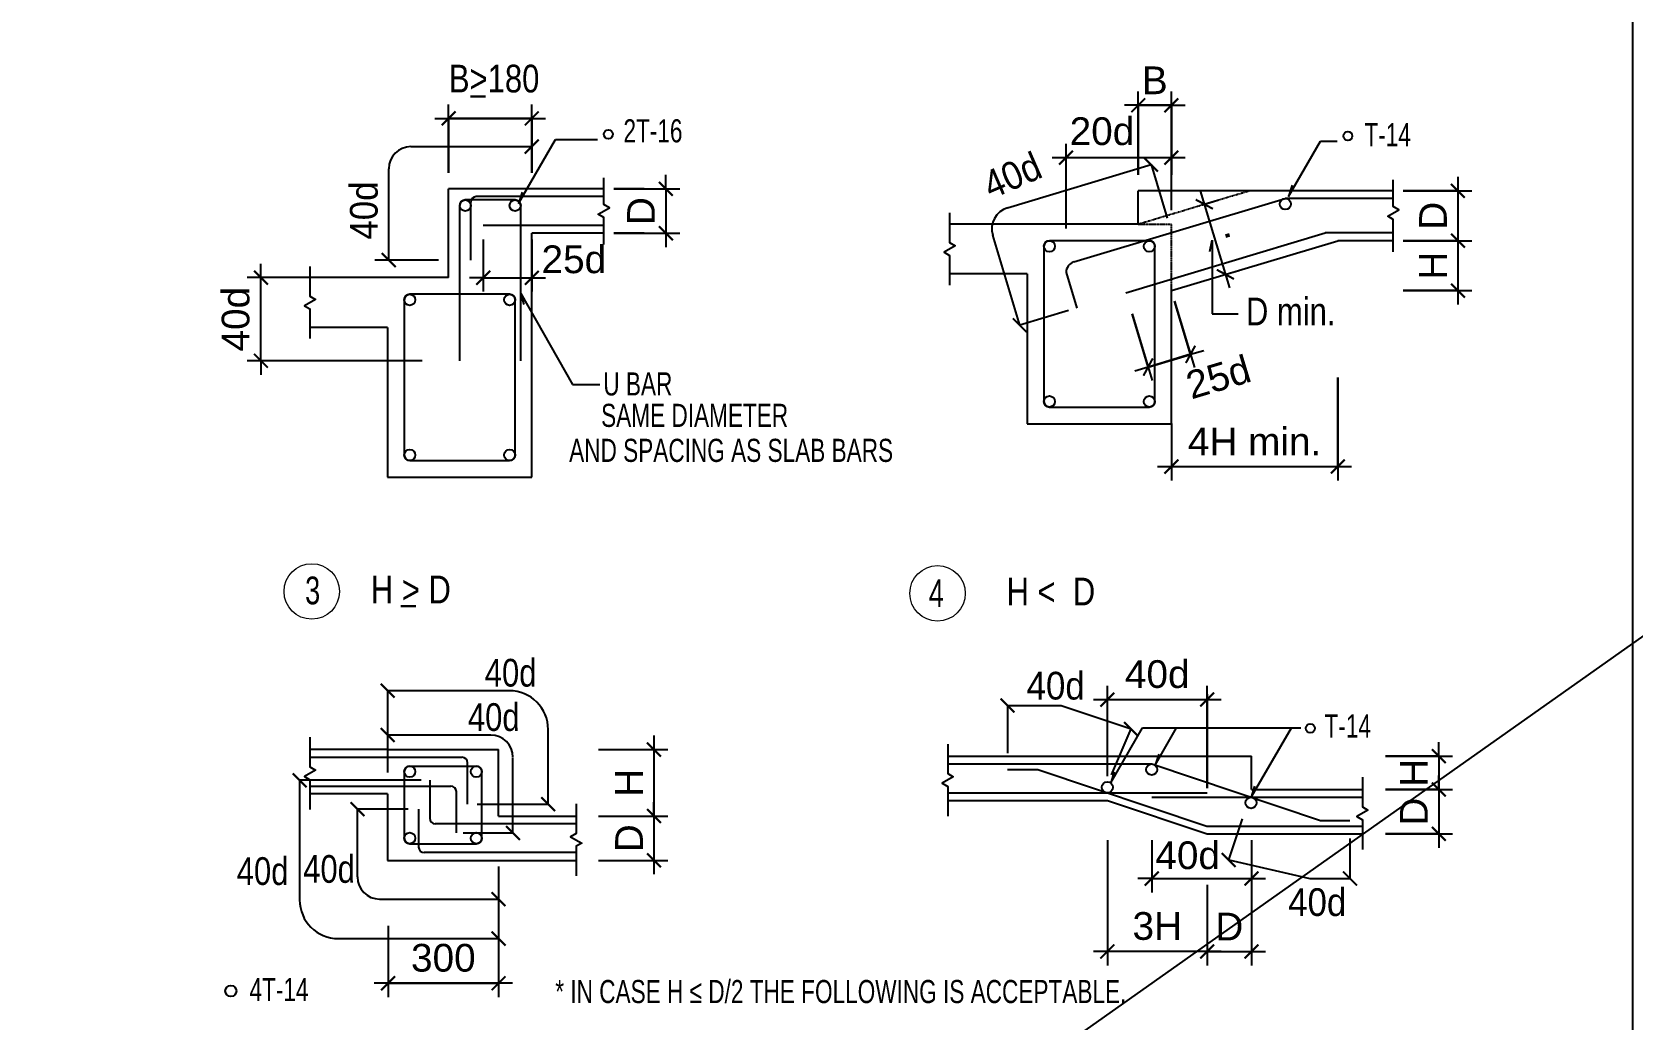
# Model space of a CAD drawing. Header units: millimetres. Extents: x -241424 to 696054, y -125618 to 93710.
# Drawn here: x 143562 to 160883, y -35968 to -25280 of the extents above; entities that cross this region are included whole.
import ezdxf
from ezdxf.enums import TextEntityAlignment as Align

# ---------------------------------------------------------------- set-up
doc = ezdxf.new("R2010")
doc.units = ezdxf.units.MM
doc.header["$LTSCALE"] = 7
doc.header["$PDMODE"] = 3
doc.linetypes.add('DD3', pattern=[0.2, 0.1, -0.1])
doc.layers.get('0').update_dxf_attribs({"linetype": 'CONTINUOUS'})
doc.layers.get('Defpoints').update_dxf_attribs({"color": 6, "linetype": 'CONTINUOUS'})
for name, color, linetype in [('CDC.02.DIM', 1, 'CONTINUOUS'), ('CDC.06.TEXT', 2, 'CONTINUOUS'), ('CDC_03_BORDER', 3, 'CONTINUOUS'), ('DIMENSION', 8, 'CONTINUOUS'), ('LINE1', 8, 'CONTINUOUS'), ('MAIN BAR', 2, 'CONTINUOUS'), ('SECTION', 3, 'CONTINUOUS'), ('SUB BAR', 3, 'CONTINUOUS')]:
    doc.layers.add(name, color=color, linetype=linetype)
doc.layers.add('KCS_Plotter', color=11, linetype='CONTINUOUS', plot=False)
doc.layers.add('TEXT', color=7, linetype='CONTINUOUS', lineweight=13)
doc.styles.add('ARIAL', font='arial.ttf')
doc.dimstyles.new('DIM1-25', dxfattribs={"dimscale": 1.2, "dimtxt": 250, "dimasz": 125, "dimexe": 125, "dimexo": 0.06, "dimgap": 100, "dimtad": 1, "dimdec": 0, "dimzin": 0, "dimdsep": 46, "dimtxsty": 'ARIAL', "dimblk": 'ARCHTICK', "dimcen": 100, "dimdle": 125, "dimclrd": 256, "dimclre": 1, "dimclrt": 2, "dimadec": 0, "dimazin": 0, "dimtfac": 1, "dimtdec": 0, "dimtix": 1, "dimtmove": 2, "dimatfit": 0, "dimfxl": 1, "dimtolj": 1, "dimtzin": 0, "dimarcsym": 0})

# ---------------------------------------------------------------- blocks, each defined once
blk = doc.blocks.new('_ArchTick')
at = {"color": 0, "linetype": 'ByBlock', "const_width": 0.15}
blk.add_lwpolyline([(-0.5, -0.5), (0.5, 0.5)], dxfattribs=at)
blk = doc.blocks.new('*D832')
at = {"layer": 'CDC.02.DIM', "lineweight": -2, "transparency": 16777216}
for p, q in [((146039, -27937), (146039, -27787)), ((146039, -28837), (146039, -27937)), ((146039, -28837), (146039, -28987))]:
    blk.add_line(p, q, dxfattribs=at)
at = {"layer": 'CDC.02.DIM', "color": 1, "lineweight": -2, "transparency": 16777216}
for p, q in [((147782, -27937), (145889, -27937)), ((147782, -28837), (145889, -28837))]:
    blk.add_line(p, q, dxfattribs=at)
at = {"layer": 'Defpoints', "color": 0, "transparency": 16777216}
for p in [(146039, -27937), (147782, -27937), (147782, -28837)]:
    blk.add_point(p, dxfattribs=at)
at = {"layer": 'CDC.02.DIM', "lineweight": -2, "transparency": 16777216, "xscale": 150, "yscale": 150, "zscale": 150}
for p, rotation in [((146039, -27937), 270), ((146039, -28837), 90)]:
    blk.add_blockref('_ArchTick', p, dxfattribs=dict(at, rotation=rotation))
at = {"layer": 'CDC.02.DIM', "color": 2, "transparency": 16777216, "insert": (145766, -28387), "char_height": 300, "attachment_point": 5, "rotation": 90, "style": 'ARIAL'}
blk.add_mtext('\\A1;40d', dxfattribs=at)
blk = doc.blocks.new('*D833')
at = {"layer": 'CDC.02.DIM', "lineweight": -2, "transparency": 16777216}
for p, q in [((150420, -26977), (150420, -26827)), ((150420, -26977), (150420, -27457)), ((150420, -27457), (150420, -27607))]:
    blk.add_line(p, q, dxfattribs=at)
at = {"layer": 'CDC.02.DIM', "color": 1, "lineweight": -2, "transparency": 16777216}
for p, q in [((149856, -26977), (150570, -26977)), ((149856, -27457), (150570, -27457))]:
    blk.add_line(p, q, dxfattribs=at)
at = {"layer": 'Defpoints', "color": 0, "transparency": 16777216}
for p in [(149856, -26977), (149856, -27457), (150420, -27457)]:
    blk.add_point(p, dxfattribs=at)
at = {"layer": 'CDC.02.DIM', "lineweight": -2, "transparency": 16777216, "xscale": 150, "yscale": 150, "zscale": 150}
for p, rotation in [((150420, -26977), 270), ((150420, -27457), 90)]:
    blk.add_blockref('_ArchTick', p, dxfattribs=dict(at, rotation=rotation))
at = {"layer": 'CDC.02.DIM', "color": 2, "transparency": 16777216, "insert": (150150, -27217), "char_height": 300, "attachment_point": 5, "rotation": 90, "style": 'ARIAL'}
blk.add_mtext('\\A1;D', dxfattribs=at)
blk = doc.blocks.new('*D834')
at = {"layer": 'CDC.02.DIM', "color": 1, "lineweight": -2, "transparency": 16777216}
for p, q in [((148444, -27524), (148444, -28089)), ((148969, -27524), (148969, -28089))]:
    blk.add_line(p, q, dxfattribs=at)
at = {"layer": 'CDC.02.DIM', "lineweight": -2, "transparency": 16777216}
for p, q in [((148444, -27939), (148294, -27939)), ((148444, -27939), (148969, -27939)), ((148969, -27939), (149119, -27939))]:
    blk.add_line(p, q, dxfattribs=at)
at = {"layer": 'Defpoints', "color": 0, "transparency": 16777216}
for p in [(148444, -27524), (148969, -27524), (148969, -27939)]:
    blk.add_point(p, dxfattribs=at)
at = {"layer": 'CDC.02.DIM', "lineweight": -2, "transparency": 16777216, "xscale": 150, "yscale": 150, "zscale": 150}
blk.add_blockref('_ArchTick', (148444, -27939), dxfattribs=at)
at = {"layer": 'CDC.02.DIM', "lineweight": -2, "transparency": 16777216, "xscale": 150, "yscale": 150, "zscale": 150, "rotation": 180}
blk.add_blockref('_ArchTick', (148969, -27939), dxfattribs=at)
at = {"layer": 'CDC.02.DIM', "color": 2, "transparency": 16777216, "insert": (149424, -27741), "char_height": 300, "attachment_point": 5, "style": 'ARIAL'}
blk.add_mtext('\\A1;25d', dxfattribs=at)
blk = doc.blocks.new('*D835')
at = {"layer": 'CDC.02.DIM', "lineweight": -2, "transparency": 16777216}
blk.add_line((150291, -32892), (150291, -33912), dxfattribs=at)
at = {"layer": 'CDC.02.DIM', "color": 1, "lineweight": -2, "transparency": 16777216}
for p, q in [((149691, -33042), (150441, -33042)), ((149691, -33762), (150441, -33762))]:
    blk.add_line(p, q, dxfattribs=at)
at = {"layer": 'Defpoints', "color": 0, "transparency": 16777216}
for p in [(149691, -33042), (149691, -33762), (150291, -33762)]:
    blk.add_point(p, dxfattribs=at)
at = {"layer": 'CDC.02.DIM', "lineweight": -2, "transparency": 16777216, "xscale": 150, "yscale": 150, "zscale": 150}
for p, rotation in [((150291, -33042), 90), ((150291, -33762), 270)]:
    blk.add_blockref('_ArchTick', p, dxfattribs=dict(at, rotation=rotation))
at = {"layer": 'CDC.02.DIM', "color": 2, "transparency": 16777216, "insert": (150021, -33402), "char_height": 300, "attachment_point": 5, "rotation": 90, "style": 'ARIAL'}
blk.add_mtext('\\A1;H', dxfattribs=at)
blk = doc.blocks.new('*D836')
at = {"layer": 'CDC.02.DIM', "color": 1, "lineweight": -2, "transparency": 16777216}
for p, q in [((149691, -33762), (150441, -33762)), ((149691, -34241), (150441, -34241))]:
    blk.add_line(p, q, dxfattribs=at)
at = {"layer": 'CDC.02.DIM', "lineweight": -2, "transparency": 16777216}
for p, q in [((150291, -33762), (150291, -33612)), ((150291, -33762), (150291, -34241)), ((150291, -34241), (150291, -34391))]:
    blk.add_line(p, q, dxfattribs=at)
at = {"layer": 'Defpoints', "color": 0, "transparency": 16777216}
for p in [(149691, -33762), (149691, -34241), (150291, -34241)]:
    blk.add_point(p, dxfattribs=at)
at = {"layer": 'CDC.02.DIM', "lineweight": -2, "transparency": 16777216, "xscale": 150, "yscale": 150, "zscale": 150}
for p, rotation in [((150291, -33762), 270), ((150291, -34241), 90)]:
    blk.add_blockref('_ArchTick', p, dxfattribs=dict(at, rotation=rotation))
at = {"layer": 'CDC.02.DIM', "color": 2, "transparency": 16777216, "insert": (150021, -34002), "char_height": 300, "attachment_point": 5, "rotation": 90, "style": 'ARIAL'}
blk.add_mtext('\\A1;D', dxfattribs=at)
blk = doc.blocks.new('*D837')
at = {"layer": 'CDC.02.DIM', "lineweight": -2, "transparency": 16777216}
blk.add_line((158989, -26848), (158989, -27688), dxfattribs=at)
at = {"layer": 'CDC.02.DIM', "color": 1, "lineweight": -2, "transparency": 16777216}
for p, q in [((158396, -26998), (159139, -26998)), ((158396, -27538), (159139, -27538))]:
    blk.add_line(p, q, dxfattribs=at)
at = {"layer": 'Defpoints', "color": 0, "transparency": 16777216}
for p in [(158396, -26998), (158396, -27538), (158989, -27538)]:
    blk.add_point(p, dxfattribs=at)
at = {"layer": 'CDC.02.DIM', "lineweight": -2, "transparency": 16777216, "xscale": 150, "yscale": 150, "zscale": 150}
for p, rotation in [((158989, -26998), 90), ((158989, -27538), 270)]:
    blk.add_blockref('_ArchTick', p, dxfattribs=dict(at, rotation=rotation))
at = {"layer": 'CDC.02.DIM', "color": 2, "transparency": 16777216, "insert": (158719, -27268), "char_height": 300, "attachment_point": 5, "rotation": 90, "style": 'ARIAL'}
blk.add_mtext('\\A1;D', dxfattribs=at)
blk = doc.blocks.new('*D838')
at = {"layer": 'CDC.02.DIM', "color": 1, "lineweight": -2, "transparency": 16777216}
for p, q in [((158396, -27538), (159139, -27538)), ((158396, -28078), (159139, -28078))]:
    blk.add_line(p, q, dxfattribs=at)
at = {"layer": 'CDC.02.DIM', "lineweight": -2, "transparency": 16777216}
blk.add_line((158989, -27388), (158989, -28228), dxfattribs=at)
at = {"layer": 'Defpoints', "color": 0, "transparency": 16777216}
for p in [(158396, -27538), (158396, -28078), (158989, -28078)]:
    blk.add_point(p, dxfattribs=at)
at = {"layer": 'CDC.02.DIM', "lineweight": -2, "transparency": 16777216, "xscale": 150, "yscale": 150, "zscale": 150}
for p, rotation in [((158989, -27538), 90), ((158989, -28078), 270)]:
    blk.add_blockref('_ArchTick', p, dxfattribs=dict(at, rotation=rotation))
at = {"layer": 'CDC.02.DIM', "color": 2, "transparency": 16777216, "insert": (158719, -27808), "char_height": 300, "attachment_point": 5, "rotation": 90, "style": 'ARIAL'}
blk.add_mtext('\\A1;H', dxfattribs=at)
blk = doc.blocks.new('*D839')
at = {"layer": 'CDC.02.DIM', "color": 1, "lineweight": -2, "transparency": 16777216}
for p, q in [((157689, -29019), (157689, -30131)), ((155889, -29517), (155889, -30131))]:
    blk.add_line(p, q, dxfattribs=at)
at = {"layer": 'CDC.02.DIM', "lineweight": -2, "transparency": 16777216}
blk.add_line((155739, -29981), (157839, -29981), dxfattribs=at)
at = {"layer": 'Defpoints', "color": 0, "transparency": 16777216}
for p in [(157689, -29019), (155889, -29517), (157689, -29981)]:
    blk.add_point(p, dxfattribs=at)
at = {"layer": 'CDC.02.DIM', "lineweight": -2, "transparency": 16777216, "xscale": 150, "yscale": 150, "zscale": 150, "rotation": 180}
blk.add_blockref('_ArchTick', (155889, -29981), dxfattribs=at)
at = {"layer": 'CDC.02.DIM', "lineweight": -2, "transparency": 16777216, "xscale": 150, "yscale": 150, "zscale": 150}
blk.add_blockref('_ArchTick', (157689, -29981), dxfattribs=at)
at = {"layer": 'CDC.02.DIM', "color": 2, "transparency": 16777216, "insert": (156789, -29710), "char_height": 300, "attachment_point": 5, "style": 'ARIAL'}
blk.add_mtext('\\A1;4H min.', dxfattribs=at)
blk = doc.blocks.new('*D840')
at = {"layer": 'CDC.02.DIM', "color": 1, "lineweight": -2, "transparency": 16777216}
for p, q in [((154749, -27407), (154749, -26489)), ((155889, -27208), (155889, -26489))]:
    blk.add_line(p, q, dxfattribs=at)
at = {"layer": 'CDC.02.DIM', "lineweight": -2, "transparency": 16777216}
blk.add_line((154599, -26639), (156039, -26639), dxfattribs=at)
at = {"layer": 'Defpoints', "color": 0, "transparency": 16777216}
for p in [(155889, -26639), (155889, -27208), (154749, -27407)]:
    blk.add_point(p, dxfattribs=at)
at = {"layer": 'CDC.02.DIM', "lineweight": -2, "transparency": 16777216, "xscale": 150, "yscale": 150, "zscale": 150, "rotation": 180}
blk.add_blockref('_ArchTick', (154749, -26639), dxfattribs=at)
at = {"layer": 'CDC.02.DIM', "lineweight": -2, "transparency": 16777216, "xscale": 150, "yscale": 150, "zscale": 150}
blk.add_blockref('_ArchTick', (155889, -26639), dxfattribs=at)
at = {"layer": 'CDC.02.DIM', "color": 2, "transparency": 16777216, "insert": (155138, -26355), "char_height": 300, "attachment_point": 5, "style": 'ARIAL'}
blk.add_mtext('\\A1;20d', dxfattribs=at)
blk = doc.blocks.new('*D841')
at = {"layer": 'CDC.02.DIM', "color": 1, "lineweight": -2, "transparency": 16777216}
for p, q in [((155530, -26824), (155530, -25923)), ((155889, -27208), (155889, -25923))]:
    blk.add_line(p, q, dxfattribs=at)
at = {"layer": 'CDC.02.DIM', "lineweight": -2, "transparency": 16777216}
for p, q in [((155530, -26073), (155380, -26073)), ((155530, -26073), (155889, -26073)), ((155889, -26073), (156039, -26073))]:
    blk.add_line(p, q, dxfattribs=at)
at = {"layer": 'Defpoints', "color": 0, "transparency": 16777216}
for p in [(155889, -26073), (155530, -26824), (155889, -27208)]:
    blk.add_point(p, dxfattribs=at)
at = {"layer": 'CDC.02.DIM', "lineweight": -2, "transparency": 16777216, "xscale": 150, "yscale": 150, "zscale": 150}
blk.add_blockref('_ArchTick', (155530, -26073), dxfattribs=at)
at = {"layer": 'CDC.02.DIM', "lineweight": -2, "transparency": 16777216, "xscale": 150, "yscale": 150, "zscale": 150, "rotation": 180}
blk.add_blockref('_ArchTick', (155889, -26073), dxfattribs=at)
at = {"layer": 'CDC.02.DIM', "color": 2, "transparency": 16777216, "insert": (155709, -25803), "char_height": 300, "attachment_point": 5, "style": 'ARIAL'}
blk.add_mtext('\\A1;B', dxfattribs=at)
blk = doc.blocks.new('*D842')
at = {"layer": 'CDC.02.DIM', "lineweight": -2, "transparency": 16777216}
blk.add_line((156202, -26999), (156516, -28046), dxfattribs=at)
at = {"layer": 'CDC.02.DIM', "color": 1, "lineweight": -2, "transparency": 16777216}
for p, q in [((156218, -27151), (156389, -27100)), ((156446, -27911), (156617, -27859))]:
    blk.add_line(p, q, dxfattribs=at)
at = {"layer": 'Defpoints', "color": 0, "transparency": 16777216}
for p in [(156218, -27151), (156446, -27911), (156473, -27902)]:
    blk.add_point(p, dxfattribs=at)
at = {"layer": 'CDC.02.DIM', "lineweight": -2, "transparency": 16777216, "xscale": 150, "yscale": 150, "zscale": 150}
for p, rotation in [((156245, -27143), 106.6992442340371), ((156473, -27902), 286.6992442340371)]:
    blk.add_blockref('_ArchTick', p, dxfattribs=dict(at, rotation=rotation))
at = {"layer": 'CDC.02.DIM', "color": 2, "transparency": 16777216, "insert": (156618, -27445), "char_height": 300, "attachment_point": 5, "rotation": 286.6992, "style": 'ARIAL'}
blk.add_mtext('\\A1;.', dxfattribs=at)
blk = doc.blocks.new('*D843')
at = {"layer": 'CDC.02.DIM', "color": 1, "lineweight": -2, "transparency": 16777216}
for p, q in [((155924, -28193), (156139, -28911)), ((155464, -28330), (155680, -29049))]:
    blk.add_line(p, q, dxfattribs=at)
at = {"layer": 'CDC.02.DIM', "lineweight": -2, "transparency": 16777216}
for p, q in [((156096, -28767), (156240, -28724)), ((155637, -28905), (155493, -28948)), ((156096, -28767), (155637, -28905))]:
    blk.add_line(p, q, dxfattribs=at)
at = {"layer": 'Defpoints', "color": 0, "transparency": 16777216}
for p in [(155924, -28192), (155464, -28330), (155637, -28905)]:
    blk.add_point(p, dxfattribs=at)
at = {"layer": 'CDC.02.DIM', "lineweight": -2, "transparency": 16777216, "xscale": 150, "yscale": 150, "zscale": 150}
for p, rotation in [((156096, -28767), 196.6992442340788), ((155637, -28905), 16.69924423407879)]:
    blk.add_blockref('_ArchTick', p, dxfattribs=dict(at, rotation=rotation))
at = {"layer": 'CDC.02.DIM', "color": 2, "transparency": 16777216, "insert": (156397, -29014), "char_height": 300, "attachment_point": 5, "rotation": 16.6992, "style": 'ARIAL'}
blk.add_mtext('\\A1;25d', dxfattribs=at)
blk = doc.blocks.new('*D822')
at = {"layer": 'CDC.02.DIM', "color": 1, "lineweight": -2, "transparency": 16777216}
for p, q in [((148609, -34309), (148609, -35721)), ((147415, -34949), (147415, -35721))]:
    blk.add_line(p, q, dxfattribs=at)
at = {"layer": 'CDC.02.DIM', "lineweight": -2, "transparency": 16777216}
blk.add_line((148759, -35571), (147265, -35571), dxfattribs=at)
at = {"layer": 'Defpoints', "color": 0, "transparency": 16777216}
for p in [(148609, -34308), (147415, -34949), (147415, -35571)]:
    blk.add_point(p, dxfattribs=at)
at = {"layer": 'CDC.02.DIM', "lineweight": -2, "transparency": 16777216, "xscale": 150, "yscale": 150, "zscale": 150, "rotation": 180}
blk.add_blockref('_ArchTick', (147415, -35571), dxfattribs=at)
at = {"layer": 'CDC.02.DIM', "lineweight": -2, "transparency": 16777216, "xscale": 150, "yscale": 150, "zscale": 150}
blk.add_blockref('_ArchTick', (148609, -35571), dxfattribs=at)
at = {"layer": 'CDC.02.DIM', "color": 2, "transparency": 16777216, "insert": (148012, -35297), "char_height": 300, "attachment_point": 5, "style": 'ARIAL'}
blk.add_mtext('\\A1;300', dxfattribs=at)
blk = doc.blocks.new('*D823')
at = {"layer": 'CDC.02.DIM', "lineweight": -2, "transparency": 16777216}
for p, q in [((158782, -33114), (158782, -32964)), ((158782, -33114), (158782, -33474)), ((158782, -33474), (158782, -33624))]:
    blk.add_line(p, q, dxfattribs=at)
at = {"layer": 'CDC.02.DIM', "color": 1, "lineweight": -2, "transparency": 16777216}
for p, q in [((158204, -33114), (158932, -33114)), ((158204, -33474), (158932, -33474))]:
    blk.add_line(p, q, dxfattribs=at)
at = {"layer": 'Defpoints', "color": 0, "transparency": 16777216}
for p in [(158204, -33114), (158204, -33474), (158782, -33474)]:
    blk.add_point(p, dxfattribs=at)
at = {"layer": 'CDC.02.DIM', "lineweight": -2, "transparency": 16777216, "xscale": 150, "yscale": 150, "zscale": 150}
for p, rotation in [((158782, -33114), 270), ((158782, -33474), 90)]:
    blk.add_blockref('_ArchTick', p, dxfattribs=dict(at, rotation=rotation))
at = {"layer": 'CDC.02.DIM', "color": 2, "transparency": 16777216, "insert": (158512, -33294), "char_height": 300, "attachment_point": 5, "rotation": 90, "style": 'ARIAL'}
blk.add_mtext('\\A1;H', dxfattribs=at)
blk = doc.blocks.new('*D824')
at = {"layer": 'CDC.02.DIM', "lineweight": -2, "transparency": 16777216}
for p, q in [((158782, -33474), (158782, -33324)), ((158782, -33474), (158782, -33954)), ((158782, -33954), (158782, -34104))]:
    blk.add_line(p, q, dxfattribs=at)
at = {"layer": 'CDC.02.DIM', "color": 1, "lineweight": -2, "transparency": 16777216}
for p, q in [((158204, -33474), (158932, -33474)), ((158204, -33954), (158932, -33954))]:
    blk.add_line(p, q, dxfattribs=at)
at = {"layer": 'Defpoints', "color": 0, "transparency": 16777216}
for p in [(158204, -33474), (158204, -33954), (158782, -33954)]:
    blk.add_point(p, dxfattribs=at)
at = {"layer": 'CDC.02.DIM', "lineweight": -2, "transparency": 16777216, "xscale": 150, "yscale": 150, "zscale": 150}
for p, rotation in [((158782, -33474), 270), ((158782, -33954), 90)]:
    blk.add_blockref('_ArchTick', p, dxfattribs=dict(at, rotation=rotation))
at = {"layer": 'CDC.02.DIM', "color": 2, "transparency": 16777216, "insert": (158512, -33714), "char_height": 300, "attachment_point": 5, "rotation": 90, "style": 'ARIAL'}
blk.add_mtext('\\A1;D', dxfattribs=at)
blk = doc.blocks.new('*D825')
at = {"layer": 'CDC.02.DIM', "color": 1, "lineweight": -2, "transparency": 16777216}
for p, q in [((155196, -33331), (155196, -32352)), ((156276, -33461), (156276, -32352))]:
    blk.add_line(p, q, dxfattribs=at)
at = {"layer": 'CDC.02.DIM', "lineweight": -2, "transparency": 16777216}
blk.add_line((155046, -32502), (156426, -32502), dxfattribs=at)
at = {"layer": 'Defpoints', "color": 0, "transparency": 16777216}
for p in [(156276, -32502), (155196, -33331), (156276, -33461)]:
    blk.add_point(p, dxfattribs=at)
at = {"layer": 'CDC.02.DIM', "lineweight": -2, "transparency": 16777216, "xscale": 150, "yscale": 150, "zscale": 150, "rotation": 180}
blk.add_blockref('_ArchTick', (155196, -32502), dxfattribs=at)
at = {"layer": 'CDC.02.DIM', "lineweight": -2, "transparency": 16777216, "xscale": 150, "yscale": 150, "zscale": 150}
blk.add_blockref('_ArchTick', (156276, -32502), dxfattribs=at)
at = {"layer": 'CDC.02.DIM', "color": 2, "transparency": 16777216, "insert": (155736, -32228), "char_height": 300, "attachment_point": 5, "style": 'ARIAL'}
blk.add_mtext('\\A1;40d', dxfattribs=at)
blk = doc.blocks.new('*D826')
at = {"layer": 'CDC.02.DIM', "color": 1, "lineweight": -2, "transparency": 16777216}
for p, q in [((155676, -34023), (155676, -34588)), ((156756, -34023), (156756, -34588))]:
    blk.add_line(p, q, dxfattribs=at)
at = {"layer": 'CDC.02.DIM', "lineweight": -2, "transparency": 16777216}
for p, q in [((155676, -34438), (155526, -34438)), ((155676, -34438), (156756, -34438)), ((156756, -34438), (156906, -34438))]:
    blk.add_line(p, q, dxfattribs=at)
at = {"layer": 'Defpoints', "color": 0, "transparency": 16777216}
for p in [(155676, -34023), (156756, -34023), (156756, -34438)]:
    blk.add_point(p, dxfattribs=at)
at = {"layer": 'CDC.02.DIM', "lineweight": -2, "transparency": 16777216, "xscale": 150, "yscale": 150, "zscale": 150}
blk.add_blockref('_ArchTick', (155676, -34438), dxfattribs=at)
at = {"layer": 'CDC.02.DIM', "lineweight": -2, "transparency": 16777216, "xscale": 150, "yscale": 150, "zscale": 150, "rotation": 180}
blk.add_blockref('_ArchTick', (156756, -34438), dxfattribs=at)
at = {"layer": 'CDC.02.DIM', "color": 2, "transparency": 16777216, "insert": (156065, -34188), "char_height": 300, "attachment_point": 5, "style": 'ARIAL'}
blk.add_mtext('\\A1;40d', dxfattribs=at)
blk = doc.blocks.new('*D827')
at = {"layer": 'CDC.02.DIM', "color": 1, "lineweight": -2, "transparency": 16777216}
for p, q in [((156756, -34023), (156756, -35377)), ((156276, -34507), (156276, -35377))]:
    blk.add_line(p, q, dxfattribs=at)
at = {"layer": 'CDC.02.DIM', "lineweight": -2, "transparency": 16777216}
for p, q in [((156276, -35227), (156126, -35227)), ((156276, -35227), (156756, -35227)), ((156756, -35227), (156906, -35227))]:
    blk.add_line(p, q, dxfattribs=at)
at = {"layer": 'Defpoints', "color": 0, "transparency": 16777216}
for p in [(156756, -34023), (156276, -34507), (156756, -35227)]:
    blk.add_point(p, dxfattribs=at)
at = {"layer": 'CDC.02.DIM', "lineweight": -2, "transparency": 16777216, "xscale": 150, "yscale": 150, "zscale": 150}
blk.add_blockref('_ArchTick', (156276, -35227), dxfattribs=at)
at = {"layer": 'CDC.02.DIM', "lineweight": -2, "transparency": 16777216, "xscale": 150, "yscale": 150, "zscale": 150, "rotation": 180}
blk.add_blockref('_ArchTick', (156756, -35227), dxfattribs=at)
at = {"layer": 'CDC.02.DIM', "color": 2, "transparency": 16777216, "insert": (156516, -34957), "char_height": 300, "attachment_point": 5, "style": 'ARIAL'}
blk.add_mtext('\\A1;D', dxfattribs=at)
blk = doc.blocks.new('*D828')
at = {"layer": 'CDC.02.DIM', "color": 1, "lineweight": -2, "transparency": 16777216}
for p, q in [((155196, -34023), (155196, -35377)), ((156276, -34507), (156276, -35377))]:
    blk.add_line(p, q, dxfattribs=at)
at = {"layer": 'CDC.02.DIM', "lineweight": -2, "transparency": 16777216}
blk.add_line((156426, -35227), (155046, -35227), dxfattribs=at)
at = {"layer": 'Defpoints', "color": 0, "transparency": 16777216}
for p in [(155196, -34023), (156276, -34507), (155196, -35227)]:
    blk.add_point(p, dxfattribs=at)
at = {"layer": 'CDC.02.DIM', "lineweight": -2, "transparency": 16777216, "xscale": 150, "yscale": 150, "zscale": 150, "rotation": 180}
blk.add_blockref('_ArchTick', (155196, -35227), dxfattribs=at)
at = {"layer": 'CDC.02.DIM', "lineweight": -2, "transparency": 16777216, "xscale": 150, "yscale": 150, "zscale": 150}
blk.add_blockref('_ArchTick', (156276, -35227), dxfattribs=at)
at = {"layer": 'CDC.02.DIM', "color": 2, "transparency": 16777216, "insert": (155736, -34953), "char_height": 300, "attachment_point": 5, "style": 'ARIAL'}
blk.add_mtext('\\A1;3H', dxfattribs=at)

msp = doc.modelspace()

# ---------------------------------------------------------------- linework, layer by layer
at = {"layer": 'CDC.02.DIM', "color": 1}
for p, q in [((148069, -26803.1), (148069, -26064.5)), ((148968.9, -26803.1), (148968.9, -26064.5)), ((148968.9, -26803.1), (148968.9, -26369.9)), ((147661.4, -26519.9), (148968.9, -26519.9)), ((147421.4, -27747.8), (147421.4, -26759.8)), ((154117.5, -27180.5), (155668.7, -26715.2)), ((155668.7, -26715.2), (155842.7, -27295.2)), ((154248.5, -28452.4), (153956.6, -27479.4)), ((147959.5, -27747.8), (147271.4, -27747.8)), ((154775.9, -28294.2), (154248.5, -28452.4)), ((148725.7, -32405.8), (147409.1, -32405.8)), ((147409.1, -32405.8), (147409.1, -33290.4)), ((154116.4, -32566.1), (154696.2, -32566.1)), ((154116.4, -32566.1), (154116.4, -33023.5)), ((154696.2, -32566.1), (155452.7, -32819.5)), ((148525.2, -32885.4), (147409.1, -32885.4)), ((149145.7, -33632.3), (149145.7, -32825.7)), ((155241.5, -33316.2), (155452.7, -32819.5)), ((148765.2, -33944.3), (148765.2, -33130.9)), ((146457.1, -33374.8), (146457.1, -34668.1)), ((147772.7, -33374.8), (146457.1, -33374.8)), ((147632.3, -33686.8), (147082.5, -33686.8)), ((147082.5, -34420.2), (147082.5, -33686.8)), ((148378.2, -33632.3), (149145.7, -33632.3)), ((148227, -33944.3), (148765.2, -33944.3)), ((156509, -34236.7), (156658.4, -33790.5)), ((157821.3, -34004.5), (157821.3, -34437.6)), ((156509, -34236.7), (157385.5, -34437.6)), ((157385.5, -34437.6), (157821.3, -34437.6)), ((147322.4, -34660.2), (148609, -34660.2)), ((146877.1, -35088), (148609, -35088))]:
    msp.add_line(p, q, dxfattribs=at)
at = {"layer": 'CDC.02.DIM'}
for p, q in [((147919, -26214.5), (149118.9, -26214.5)), ((150291.3, -34241.5), (150291.3, -33041.6)), ((158782.2, -33114.5), (158204.3, -33114.5)), ((158782.2, -33114.5), (158782.2, -33954.4)), ((158782.2, -33474.4), (158204.3, -33474.4)), ((149691.3, -33761.5), (150291.3, -33761.5)), ((156756.1, -34023.3), (156756.1, -35004.8)), ((158782.2, -33954.4), (158204.3, -33954.4)), ((149691.3, -34241.5), (150291.3, -34241.5)), ((156276.1, -34507.2), (156276.1, -35004.8))]:
    msp.add_line(p, q, dxfattribs=at)
at = {"layer": 'CDC.02.DIM', "color": 1}
for centre, radius, start, end in [((147661.4, -26759.8), 240, 90, 180), ((154186.5, -27410.4), 240, 106.69924, 196.69924), ((148725.7, -32825.7), 420, 0, 90), ((148525.2, -33125.4), 240, 0, 90), ((147322.4, -34420.2), 240, 180, 270), ((146877.1, -34668.1), 420, 180, 270)]:
    msp.add_arc(centre, radius, start, end, dxfattribs=at)
at = {"layer": 'CDC.06.TEXT', "const_width": 24}
for points in [[(148302.9, -25977.6), (148469.7, -25977.6)], [(147550.2, -31491.2), (147716.9, -31491.2)]]:
    msp.add_lwpolyline(points, dxfattribs=at)
at = {"layer": 'CDC_03_BORDER'}
msp.add_line((160883, -68637.3), (160883, -14884.7), dxfattribs=at)
at = {"layer": 'DIMENSION'}
for p, q in [((155889.5, -26073.2), (155529.5, -26073.2)), ((155529.5, -26073.2), (155529.5, -26823.6)), ((155889.5, -26073.2), (155889.5, -26823.6)), ((148968.9, -26214.5), (148069, -26214.5)), ((148069, -26214.5), (148069, -26803.1)), ((148968.9, -26214.5), (148968.9, -26803.1)), ((154749.4, -27406.6), (154749.9, -26638.9)), ((154749.9, -26638.9), (155889.5, -26638.9)), ((155888.8, -27207.7), (155889.5, -26638.9)), ((150186.6, -26977.1), (149855.9, -26977.1)), ((158989.1, -26997.6), (158396.3, -26997.6)), ((158989.1, -26997.6), (158989.1, -28077.5)), ((148443.7, -27524.3), (148443.7, -27939)), ((150186.6, -27457.1), (149855.9, -27457.1)), ((158989.1, -27537.6), (158396.3, -27537.6)), ((147959.5, -27747.8), (147421.4, -27747.8)), ((148443.7, -27939), (148968.9, -27939)), ((156096.4, -28767.1), (155924, -28192.4)), ((158989.1, -28077.5), (158396.3, -28077.5)), ((155636.6, -28905), (155464.3, -28330.4)), ((147782.2, -28836.9), (146987.4, -28836.9)), ((155636.6, -28905), (156096.4, -28767.1)), ((157689.3, -29980.6), (157689.3, -29019.1)), ((155889.5, -29646.2), (155889.5, -29980.6)), ((155889.5, -29980.6), (157689.3, -29980.6)), ((155196.2, -33271.9), (155196.2, -32444)), ((155196.2, -32501.6), (156276.1, -32501.6)), ((155196.2, -33330.6), (155196.2, -32502.7)), ((156276.1, -32444), (156276.1, -33402.5)), ((156276.1, -32502.7), (156276.1, -33461.2)), ((154116.4, -32624.8), (154116.4, -33082.2)), ((149691.3, -33041.6), (150291.3, -33041.6)), ((155196.2, -34023.3), (155196.2, -35004.8)), ((155676.2, -34023.3), (155676.2, -34437.6)), ((148609, -34308.5), (148609, -35570.6)), ((155676.2, -34437.6), (156756.1, -34437.6)), ((147414.7, -34949.1), (147414.7, -35570.6)), ((147414.7, -35570.6), (148609, -35570.6))]:
    msp.add_line(p, q, dxfattribs=at)
at = {"layer": 'KCS_Plotter'}
msp.add_line((106926, -70002.5), (191026, -10602.5), dxfattribs=at)
at = {"layer": 'LINE1'}
for p, q in [((148824.9, -27133.9), (149223.8, -26442.8)), ((149223.8, -26442.8), (149680, -26442.8)), ((157157.2, -27058.4), (157501.6, -26462)), ((157501.6, -26462), (157681, -26462)), ((148863.9, -27013.9), (148824.9, -27133.9)), ((157196.2, -26938.4), (157157.2, -27058.4)), ((156305.5, -27654.3), (156331.7, -27530.9)), ((156331.7, -27530.9), (156331.7, -28328.1)), ((148848.9, -28108), (149409.5, -29091.8)), ((148887.9, -28228), (148848.9, -28108)), ((156331.7, -28328.1), (156611.9, -28328.1)), ((149409.5, -29091.8), (149705.8, -29091.8)), ((155232.4, -33402.5), (155576.3, -32806.8)), ((155576.3, -32806.8), (157291.1, -32806.8)), ((155712.3, -33210.6), (155945.4, -32806.8)), ((156750.7, -33558.4), (157186.7, -32806.8)), ((155751.3, -33090.6), (155712.3, -33210.6)), ((155271.4, -33282.6), (155232.4, -33402.5)), ((156789.7, -33438.4), (156750.7, -33558.4))]:
    msp.add_line(p, q, dxfattribs=at)
for points in [[(149748.8, -27577.1), (149748.8, -27286.4), (149688.8, -27251.7), (149808.8, -27182.5), (149748.8, -27147.8), (149748.8, -26857.1)], [(158289.2, -27657.6), (158289.2, -27306.9), (158229.3, -27272.2), (158349.2, -27203), (158289.2, -27168.3), (158289.2, -26877.6)], [(153489.7, -27237.6), (153489.7, -27558.3), (153549.7, -27592.9), (153429.7, -27662.2), (153489.7, -27696.8), (153489.7, -28017.5)], [(146569.2, -27817), (146569.2, -28137.7), (146629.2, -28172.4), (146509.2, -28241.6), (146569.2, -28276.3), (146569.2, -28597)], [(146569.2, -32909.6), (146569.2, -33230.3), (146629.2, -33264.9), (146509.2, -33334.2), (146569.2, -33368.9), (146569.2, -33689.5)], [(153468.7, -32982.5), (153468.7, -33303.2), (153528.7, -33337.8), (153408.7, -33407.1), (153468.7, -33441.7), (153468.7, -33762.4)], [(157955.9, -33342.4), (157955.9, -33663.1), (158015.9, -33697.8), (157896, -33767), (157955.9, -33801.7), (157955.9, -34122.4)], [(149448.9, -33629.5), (149448.9, -33950.2), (149388.9, -33984.9), (149508.9, -34054.1), (149448.9, -34088.8), (149448.9, -34409.5)]]:
    msp.add_lwpolyline(points, dxfattribs=at)
at = {"layer": 'MAIN BAR'}
for p, q in [((148189, -28836.9), (148189, -27157.1)), ((148788.9, -27097.1), (148249, -27097.1)), ((148309, -27747.8), (148309, -27121.1)), ((149748.8, -27061.1), (148369, -27061.1)), ((148848.9, -28836.9), (148848.9, -27157.1)), ((154835.1, -27767.5), (157121.3, -27081.6)), ((158289.2, -27081.6), (157121.3, -27081.6)), ((149748.8, -27373.1), (148443.7, -27373.1)), ((155395.3, -28100.5), (157551.7, -27453.6)), ((158289.2, -27453.6), (157551.7, -27453.6)), ((154749.6, -27882.4), (154865.1, -28267.5)), ((146569.2, -33125.6), (148213, -33125.6)), ((148273, -33632.3), (148273, -33185.6)), ((153468.7, -33198.5), (155676.2, -33198.5)), ((155676.2, -33198.5), (157502.9, -33810.4)), ((147865, -33374.8), (147865, -33785.5)), ((154116.4, -33258.4), (154444.1, -33258.4)), ((154444.1, -33258.4), (156270.8, -33870.4)), ((146569.2, -33437.6), (148093, -33437.6)), ((148153, -33944.3), (148153, -33497.6)), ((153468.7, -33510.4), (156276.1, -33510.4)), ((155676.2, -33558.4), (157955.9, -33558.4)), ((147745, -33686.8), (147745, -34097.5)), ((149448.9, -33845.5), (147925, -33845.5)), ((156270.8, -33870.4), (157955.9, -33870.4)), ((157502.9, -33810.4), (157821.3, -33810.4)), ((149448.9, -34157.5), (147805, -34157.5))]:
    msp.add_line(p, q, dxfattribs=at)
for centre, radius in [((149797.5, -26386.2), 48), ((157798.5, -26405.4), 48), ((148249, -27157.1), 60), ((148788.9, -27157.1), 60), ((157121.3, -27141.6), 60), ((154569.6, -27597.6), 60), ((155649.5, -27597.6), 60), ((147649, -28177), 60), ((148728.9, -28177), 60), ((154569.6, -29277.4), 60), ((155649.5, -29277.4), 60), ((147649, -29856.8), 60), ((148728.9, -29856.8), 60), ((157392, -32812.8), 48), ((147649, -33281.6), 60), ((148369, -33281.6), 60), ((155676.2, -33258.4), 60), ((155196.2, -33450.4), 60), ((156750.7, -33618.4), 60), ((147649, -34001.5), 60), ((148369, -34001.5), 60), ((145713.1, -35653.7), 60)]:
    msp.add_circle(centre, radius, dxfattribs=at)
for centre, radius, start, end in [((148249, -27157.1), 60, 90, 180), ((148369, -27121.1), 60, 90, 180), ((148788.9, -27157.1), 60, 0, 90), ((154869.6, -27882.4), 120, 106.69924, 180), ((148213, -33185.6), 60, 0, 90), ((148093, -33497.6), 60, 0, 90), ((147925, -33785.5), 60, 180, 270), ((147805, -34097.5), 60, 180, 270)]:
    msp.add_arc(centre, radius, start, end, dxfattribs=at)
at = {"layer": 'SECTION'}
for p, q in [((149748.8, -26977.1), (148069, -26977.1)), ((148069, -27937), (148069, -26977.1)), ((158289.2, -26997.6), (155529.5, -26997.6)), ((155529.5, -27357.6), (155529.5, -26997.6)), ((155529.5, -27357.6), (153489.7, -27357.6)), ((148968.9, -30096.8), (148968.9, -27457.1)), ((149748.8, -27457.1), (148968.9, -27457.1)), ((155889.5, -28077.5), (157689.3, -27537.6)), ((158289.2, -27537.6), (157689.3, -27537.6)), ((148069, -27937), (146569.2, -27937)), ((154329.6, -27897.5), (153489.7, -27897.5)), ((154329.6, -27897.5), (154329.6, -29517.4)), ((155889.5, -29517.4), (155889.5, -28077.5)), ((147409.1, -28477), (146569.2, -28477)), ((147409.1, -28477), (147409.1, -30096.8)), ((154329.6, -29517.4), (155889.5, -29517.4)), ((147409.1, -30096.8), (148968.9, -30096.8)), ((147409.1, -33041.6), (146569.2, -33041.6)), ((147409.1, -33041.6), (148609, -33041.6)), ((148609, -33761.5), (148609, -33041.6)), ((153468.7, -33114.5), (156756.1, -33114.5)), ((156756.1, -33474.4), (156756.1, -33114.5)), ((147409.1, -33521.6), (146569.2, -33521.6)), ((147409.1, -33521.6), (147409.1, -34241.5)), ((153468.7, -33594.4), (155196.2, -33594.4)), ((155196.2, -33594.4), (156276.1, -33954.4)), ((156756.1, -33474.4), (157955.9, -33474.4)), ((148609, -33761.5), (149448.9, -33761.5)), ((156276.1, -33954.4), (157955.9, -33954.4)), ((147409.1, -34241.5), (148609, -34241.5)), ((148609, -34241.5), (149448.9, -34241.5))]:
    msp.add_line(p, q, dxfattribs=at)
at = {"layer": 'SECTION', "color": 1, "linetype": 'DD3'}
for p, q in [((155529.5, -27357.6), (156729.4, -26997.6)), ((155529.5, -27357.6), (155889.5, -27357.6)), ((155889.5, -28077.5), (155889.5, -27357.6))]:
    msp.add_line(p, q, dxfattribs=at)
at = {"layer": 'SUB BAR'}
for p, q in [((155649.5, -27537.6), (154569.6, -27537.6)), ((154509.6, -27597.6), (154509.6, -29277.4)), ((155709.5, -29277.4), (155709.5, -27597.6)), ((147589.1, -28177), (147589.1, -29856.8)), ((148728.9, -28117), (147649, -28117)), ((148788.9, -29856.8), (148788.9, -28177)), ((154569.6, -29337.4), (155649.5, -29337.4)), ((147649, -29916.8), (148728.9, -29916.8)), ((147649, -33221.6), (148369, -33221.6)), ((147589.1, -33281.6), (147589.1, -34001.5)), ((148429, -34001.5), (148429, -33281.6)), ((147649, -34061.5), (148369, -34061.5))]:
    msp.add_line(p, q, dxfattribs=at)
for centre, start, end in [((154569.6, -27597.6), 90, 180), ((155649.5, -27597.6), 0, 90), ((147649, -28177), 90, 180), ((148728.9, -28177), 0, 90), ((154569.6, -29277.4), 180, 270), ((155649.5, -29277.4), 270, 0), ((147649, -29856.8), 180, 270), ((148728.9, -29856.8), 270, 0), ((147649, -33281.6), 90, 180), ((148369, -33281.6), 0, 90), ((147649, -34001.5), 180, 270), ((148369, -34001.5), 270, 0)]:
    msp.add_arc(centre, 60, start, end, dxfattribs=at)
at = {"layer": 'TEXT', "color": 3}
for centre in [(146588.6, -31332.1), (153358.7, -31353)]:
    msp.add_circle(centre, 300, dxfattribs=at)

# ---------------------------------------------------------------- block references
at = {"layer": 'CDC.02.DIM', "xscale": 150, "yscale": 150, "zscale": 150}
for p, rotation in [((148069, -26214.5), 180), ((155668.7, -26715.2), 270), ((147421.4, -27747.8), 270), ((154248.5, -28452.4), 270), ((147409.1, -32405.8), 270), ((154116.4, -32566.1), 270), ((155452.7, -32819.5), 270), ((147409.1, -32885.4), 270), ((146457.1, -33374.8), 270), ((147082.5, -33686.8), 270), ((149145.7, -33632.3), 270), ((148765.2, -33944.3), 270), ((156509, -34236.7), 270), ((157821.3, -34437.6), 270), ((148609, -34660.2), 270), ((148609, -35088), 270)]:
    msp.add_blockref('_ArchTick', p, dxfattribs=dict(at, rotation=rotation))
for p in [(148968.9, -26214.5), (148968.9, -26519.9)]:
    msp.add_blockref('_ArchTick', p, dxfattribs=at)

# ---------------------------------------------------------------- texts
at = {"layer": 'CDC.06.TEXT', "style": 'ARIAL'}
for s, width, p in [('B>180', 0.8, (148072.3, -25933.8)), ('D min.', 0.8, (156695.9, -28453.3)), ('3', 0.7, (146516.6, -31471)), ('H > D', 0.8, (147227.2, -31460.9)), ('4', 0.7, (153264.5, -31500.1)), ('H <  D', 0.8, (154105.4, -31483.1)), ('40d', 0.8, (148460, -32361.4)), ('40d', 0.9, (154322.2, -32501.4)), ('40d', 0.8, (148277.6, -32841.1)), ('40d', 0.8, (145776.9, -34507.1)), ('40d', 0.8, (146495.9, -34484)), ('40d', 0.9, (157152.3, -34842.7))]:
    msp.add_text(s, height=300, dxfattribs=dict(at, width=width)).set_placement(p)
at = {"layer": 'CDC.06.TEXT', "style": 'ARIAL', "width": 0.7}
for s, p in [('2T-16', (150280, -26348.8)), ('T-14', (158228.5, -26391.1)), ('U BAR', (150116.3, -29088.6)), ('SAME DIAMETER', (150731, -29427.1)), ('AND SPACING AS SLAB BARS', (151125.7, -29805.7)), ('T-14', (157796.8, -32787.5)), ('4T-14', (146234.2, -35638.5)), ('* IN CASE H ≤ D/2 THE FOLLOWING IS ACCEPTABLE.', (152312.4, -35655.2))]:
    msp.add_text(s, height=250, dxfattribs=at).set_placement(p, align=Align.MIDDLE)
at = {"layer": 'CDC.06.TEXT', "style": 'ARIAL', "width": 0.9}
for rotation, p in [(23.45788, (153937.7, -27093.5)), (90, (147301.4, -27526.2))]:
    msp.add_text('40d', height=300, rotation=rotation, dxfattribs=at).set_placement(p)

# ---------------------------------------------------------------- dimensions: what is measured, and where the dimension line sits
at = {"layer": 'CDC.02.DIM'}
for base, p1, p2, text, picture, middle in [((155888.8, -26073.2), (155529.5, -26823.6), (155888.8, -27207.7), 'B', '*D841', (155709.2, -25803.2)), ((157689.3, -29980.6), (155889.5, -29517.4), (157689.3, -29019.1), '4H min.', '*D839', (156789.4, -29710.5)), ((156276.1, -32501.6), (155196.2, -33330.6), (156276.1, -33461.2), '40d', '*D825', (155736.2, -32228.4)), ((155196.2, -35226.5), (156276.1, -34507.2), (155196.2, -34023.3), '3H', '*D828', (155736.2, -34953.3)), ((156756.1, -35226.5), (156276.1, -34507.2), (156756.1, -34023.3), 'D', '*D827', (156516.1, -34956.5)), ((147414.7, -35570.6), (148609, -34308.5), (147414.7, -34949.1), '300', '*D822', (148011.8, -35297.3))]:
    dim = msp.add_linear_dim(base=base, p1=p1, p2=p2, text=text, dimstyle='DIM1-25', override={"dimtxsty": 'ARIAL'}, dxfattribs=at)
    dim.commit()
    dim.dimension.update_dxf_attribs({"geometry": picture, "text_midpoint": middle})
for base, p1, p2, text, picture, middle in [((155888.8, -26638.9), (154749.4, -27406.6), (155888.8, -27207.7), '20d', '*D840', (155138.2, -26355.2)), ((148968.9, -27939), (148443.7, -27524.3), (148968.9, -27524.3), '25d', '*D834', (149424.5, -27740.9)), ((156756.1, -34437.6), (155676.2, -34023.3), (156756.1, -34023.3), '40d', '*D826', (156064.8, -34188.1))]:
    dim = msp.add_linear_dim(base=base, p1=p1, p2=p2, text=text, dimstyle='DIM1-25', override={"dimtxsty": 'ARIAL'}, dxfattribs=at)
    dim.commit()
    dim.dimension.update_dxf_attribs({"geometry": picture, "text_midpoint": middle, "dimtype": 160})
for base, p1, p2, text, picture, middle in [((150420.1, -27457.1), (149855.9, -26977.1), (149855.9, -27457.1), 'D', '*D833', (150150.1, -27217.1)), ((158989.1, -27537.6), (158396.3, -26997.6), (158396.3, -27537.6), 'D', '*D837', (158719.1, -27267.6)), ((158989.1, -28077.5), (158396.3, -27537.6), (158396.3, -28077.5), 'H', '*D838', (158719.1, -27807.5)), ((146039.3, -27937), (147782.2, -28836.9), (147782.2, -27937), '40d', '*D832', (145766.1, -28387)), ((150291.3, -33761.5), (149691.3, -33041.6), (149691.3, -33761.5), 'H', '*D835', (150021.3, -33401.6)), ((158782.2, -33474.4), (158204.3, -33114.5), (158204.3, -33474.4), 'H', '*D823', (158512.2, -33294.4)), ((158782.2, -33954.4), (158204.3, -33474.4), (158204.3, -33954.4), 'D', '*D824', (158512.2, -33714.4)), ((150291.3, -34241.5), (149691.3, -33761.5), (149691.3, -34241.5), 'D', '*D836', (150021.3, -34001.5))]:
    dim = msp.add_linear_dim(base=base, p1=p1, p2=p2, angle=90, text=text, dimstyle='DIM1-25', override={"dimtxsty": 'ARIAL'}, dxfattribs=at)
    dim.commit()
    dim.dimension.update_dxf_attribs({"geometry": picture, "text_midpoint": middle})
at = {"layer": 'CDC.02.DIM', "color": 1}
dim = msp.add_aligned_dim(p1=(156217.8, -27151.1), p2=(156445.7, -27910.7), distance=28.7, text='.', dimstyle='DIM1-25', dxfattribs=at)
dim.commit()
dim.dimension.update_dxf_attribs({"geometry": '*D842', "text_midpoint": (156617.9, -27445)})
at = {"layer": 'CDC.02.DIM'}
dim = msp.add_linear_dim(base=(155636.6, -28905), p1=(155924, -28192.4), p2=(155464.3, -28330.4), angle=196.69924, text='25d', dimstyle='DIM1-25', override={"dimtxsty": 'ARIAL'}, dxfattribs=at)
dim.commit()
dim.dimension.update_dxf_attribs({"geometry": '*D843', "text_midpoint": (156397.1, -29013.8), "dimtype": 161})

doc.saveas('drawing.dxf')
